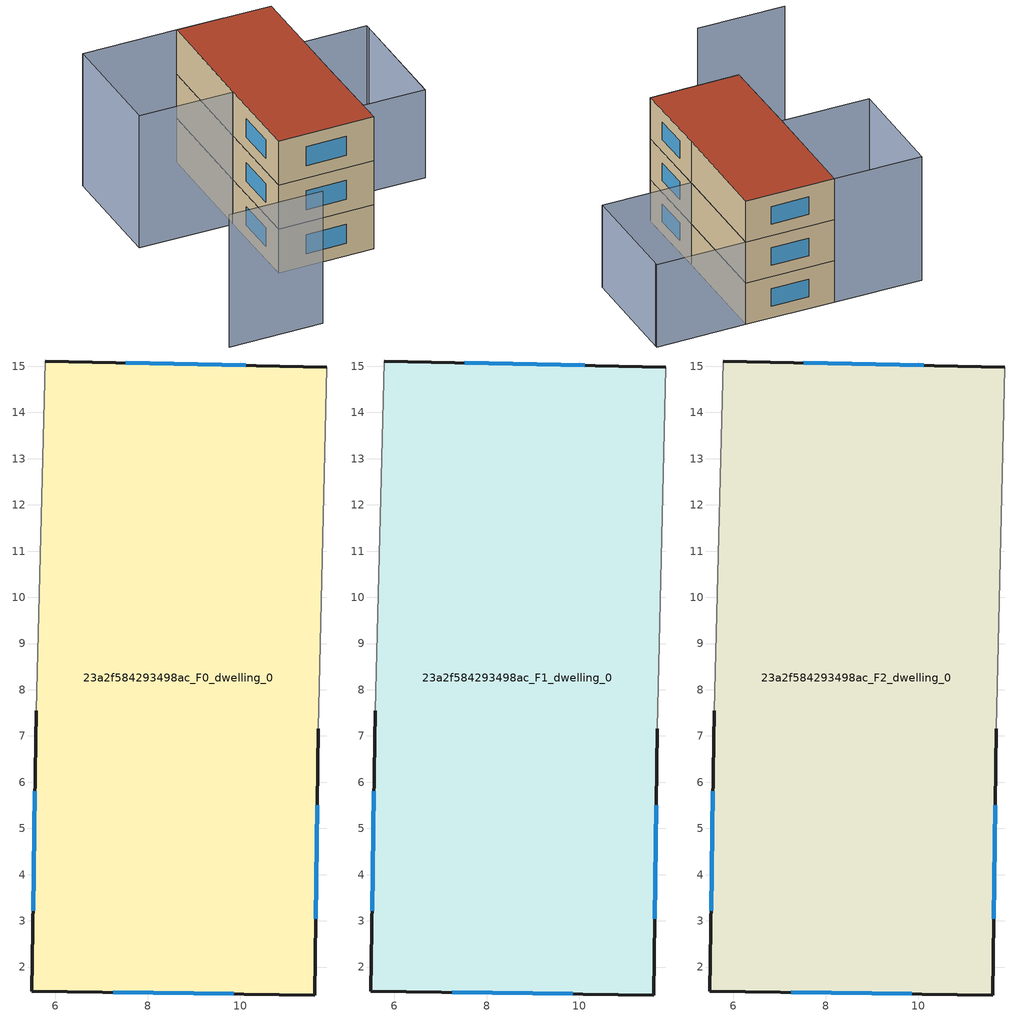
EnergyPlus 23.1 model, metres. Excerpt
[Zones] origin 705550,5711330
23a2f584293498ac_F0_dwelling_0
 floor ground (EU_floor_Construction): 11.87,14.98 11.69,7.16 11.61,1.4 5.49,1.48 5.58,7.54 5.78,15.11 z0
 wall outside (EU_wall_Construction): 5.58,7.54 5.49,1.48 11.61,1.4 11.69,7.16 / 11.87,14.98 5.78,15.11 z0:3
 wall adiabatic (EU_wall_Construction): 5.78,15.11 5.58,7.54 / 11.69,7.16 11.87,14.98 z0:3
 window (EU_Window_Construction): 5.56,5.8 5.52,3.22 / 10.12,15.02 7.53,15.08 / 11.63,3.05 11.67,5.5 / 7.25,1.46 9.86,1.42 z0.86:2.14
23a2f584293498ac_F1_dwelling_0
 floor to 23a2f584293498ac_F0_dwelling_0 (EU_floor_Construction): 11.87,14.98 11.69,7.16 11.61,1.4 5.49,1.48 5.58,7.54 5.78,15.11 z3
 wall outside (EU_wall_Construction): 5.58,7.54 5.49,1.48 11.61,1.4 11.69,7.16 / 11.87,14.98 5.78,15.11 z3:6
 wall adiabatic (EU_wall_Construction): 5.78,15.11 5.58,7.54 / 11.69,7.16 11.87,14.98 z3:6
 window (EU_Window_Construction): 5.56,5.8 5.52,3.22 / 10.12,15.02 7.53,15.08 / 11.63,3.05 11.67,5.5 / 7.25,1.46 9.86,1.42 z3.86:5.14
23a2f584293498ac_F2_dwelling_0
 floor to 23a2f584293498ac_F1_dwelling_0 (EU_floor_Construction): 11.87,14.98 11.69,7.16 11.61,1.4 5.49,1.48 5.58,7.54 5.78,15.11 z6
 wall outside (EU_wall_Construction): 5.58,7.54 5.49,1.48 11.61,1.4 11.69,7.16 / 11.87,14.98 5.78,15.11 z6:9
 wall adiabatic (EU_wall_Construction): 5.78,15.11 5.58,7.54 / 11.69,7.16 11.87,14.98 z6:9
 window (EU_Window_Construction): 5.56,5.8 5.52,3.22 / 10.12,15.02 7.53,15.08 / 11.63,3.05 11.67,5.5 / 7.25,1.46 9.86,1.42 z6.86:8.14
 roof outside (EU_roof_Construction): 11.61,1.4 11.69,7.16 11.87,14.98 5.78,15.11 5.58,7.54 5.49,1.48 z9
shading: -0.77,-4.47 5.25,-4.61 / 5.78,15.11 5.58,7.51 / 5.58,7.51 -0.45,7.67 / -0.45,7.67 -0.26,15.27 / -0.26,15.27 5.78,15.11 z0:9; 17.83,7.04 18.03,14.83 / 11.69,7.16 11.87,14.98 / 11.87,14.98 18.03,14.84 / 18.03,14.84 17.84,7.01 / 17.84,7.01 11.69,7.16 z0:6
[Building]
EU S2 Campaign: North Axis=0; Terrain=City; Solar Distribution=FullExterior
[Site:Location]
London: Latitude=51.5; Longitude=-0.5; Time Zone=0; Elevation=25
[SizingPeriod:WeatherFileDays]
AnnualSizingPeriod: Begin Month=1; Begin Day of Month=1; End Month=12; End Day of Month=31; Day of Week for Start Day=Monday; Use Weather File Daylight Saving Period=No; Use Weather File Rain and Snow Indicators=No
[MATERIAL]
EU_InternalMass_Material: Roughness=MediumRough; Thickness=0.1; Conductivity=1; Density=1800; Specific Heat=900; Thermal Absorptance=0.9; Solar Absorptance=0.7; Visible Absorptance=0.7
[MATERIAL:NOMASS] Roughness=MediumRough; Thermal Absorptance=0.9; Solar Absorptance=0.7; Visible Absorptance=0.7
Name | Thermal Resistance
EU_wall_NoMass | 3.33993
EU_roof_NoMass | 5.24846
EU_floor_NoMass | 4.08214
[WINDOWMATERIAL:SIMPLEGLAZINGSYSTEM]
EU_Window_SimpleGlazing: UFactor=1.72386; Solar Heat Gain Coefficient=0.72; Visible Transmittance=0.72
[CONSTRUCTION]
EU_wall_Construction: EU_wall_NoMass
EU_roof_Construction: EU_roof_NoMass
EU_floor_Construction: EU_floor_NoMass
EU_Window_Construction: EU_Window_SimpleGlazing
EU_InternalMass_Construction: EU_InternalMass_Material
[ZONE] Type=1; Multiplier=1; Ceiling Height=autocalculate; Volume=249.412; Floor Area=autocalculate; Part of Total Floor Area=Yes
23a2f584293498ac_F0_dwelling_0; 23a2f584293498ac_F1_dwelling_0; 23a2f584293498ac_F2_dwelling_0
[INTERNALMASS] Construction=EU_InternalMass_Construction; Surface Area=83.1371
Name | Zone or ZoneList
23a2f584293498ac_F0_dwelling_0_EU_InternalMass | 23a2f584293498ac_F0_dwelling_0
23a2f584293498ac_F1_dwelling_0_EU_InternalMass | 23a2f584293498ac_F1_dwelling_0
23a2f584293498ac_F2_dwelling_0_EU_InternalMass | 23a2f584293498ac_F2_dwelling_0
[OTHEREQUIPMENT] Fuel Type=Electricity; Design Level Calculation Method=Watts/Area; Power per Zone Floor Area=1; Fraction Latent=0; Fraction Radiant=0; Fraction Lost=0; Carbon Dioxide Generation Rate=0; EndUse Subcategory=EU_Step8_InternalGains
Name | Zone or ZoneList or Space or SpaceList | Schedule
EU_Step8_InternalGain_23a2f584293498ac_F0_dwelling_0_f000 | 23a2f584293498ac_F0_dwelling_0 | EU_Step8_GainSchedule_23a2f584293498ac_F0_dwelling_0_f000
EU_Step8_InternalGain_23a2f584293498ac_F1_dwelling_0_f000 | 23a2f584293498ac_F1_dwelling_0 | EU_Step8_GainSchedule_23a2f584293498ac_F1_dwelling_0_f000
EU_Step8_InternalGain_23a2f584293498ac_F2_dwelling_0_f000 | 23a2f584293498ac_F2_dwelling_0 | EU_Step8_GainSchedule_23a2f584293498ac_F2_dwelling_0_f000
[ZONEVENTILATION:DESIGNFLOWRATE] Schedule=EU_AlwaysOn; Design Flow Rate Calculation Method=AirChanges/Hour; Air Changes per Hour=0.453648; Ventilation Type=Natural; Fan Pressure Rise=0; Fan Total Efficiency=1; Constant Term Coefficient=1; Temperature Term Coefficient=0; Velocity Term Coefficient=0; Velocity Squared Term Coefficient=0; Minimum Indoor Temperature=-100; Maximum Indoor Temperature=100; Delta Temperature=-100; Minimum Outdoor Temperature=-100; Maximum Outdoor Temperature=100; Maximum Wind Speed=40
Name | Zone or ZoneList or Space or SpaceList
EU_ConstantAir_23a2f584293498ac_F0_dwelling_0 | 23a2f584293498ac_F0_dwelling_0
EU_ConstantAir_23a2f584293498ac_F1_dwelling_0 | 23a2f584293498ac_F1_dwelling_0
EU_ConstantAir_23a2f584293498ac_F2_dwelling_0 | 23a2f584293498ac_F2_dwelling_0
[HVACTEMPLATE:THERMOSTAT] Constant Heating Setpoint=20; Constant Cooling Setpoint=50
EU_HeatOnly_23a2f584293498ac_F0_dwelling_0; EU_HeatOnly_23a2f584293498ac_F1_dwelling_0; EU_HeatOnly_23a2f584293498ac_F2_dwelling_0
[HVACTEMPLATE:ZONE:IDEALLOADSAIRSYSTEM] System Availability Schedule=EU_AlwaysOn; Maximum Heating Supply Air Temperature=50; Minimum Cooling Supply Air Temperature=13; Maximum Heating Supply Air Humidity Ratio=0.0156; Minimum Cooling Supply Air Humidity Ratio=0.0077; Heating Limit=NoLimit; Cooling Limit=NoLimit; Heating Availability Schedule=EU_AlwaysOn; Cooling Availability Schedule=EU_CoolingOff; Dehumidification Control Type=ConstantSensibleHeatRatio; Cooling Sensible Heat Ratio=0.7; Dehumidification Setpoint=60; Humidification Control Type=None; Humidification Setpoint=30; Outdoor Air Method=None; Outdoor Air Flow Rate per Person=0.00944; Outdoor Air Flow Rate per Zone Floor Area=0; Outdoor Air Flow Rate per Zone=0; Demand Controlled Ventilation Type=None; Outdoor Air Economizer Type=NoEconomizer; Heat Recovery Type=None; Sensible Heat Recovery Effectiveness=0.7; Latent Heat Recovery Effectiveness=0.65
Name | Template Thermostat
23a2f584293498ac_F0_dwelling_0 | EU_HeatOnly_23a2f584293498ac_F0_dwelling_0
23a2f584293498ac_F1_dwelling_0 | EU_HeatOnly_23a2f584293498ac_F1_dwelling_0
23a2f584293498ac_F2_dwelling_0 | EU_HeatOnly_23a2f584293498ac_F2_dwelling_0
[SIZING:ZONE] Zone Cooling Design Supply Air Temperature Input Method=SupplyAirTemperature; Zone Cooling Design Supply Air Temperature=13; Zone Heating Design Supply Air Temperature Input Method=SupplyAirTemperature; Zone Heating Design Supply Air Temperature=50; Zone Cooling Design Supply Air Humidity Ratio=0.008; Zone Heating Design Supply Air Humidity Ratio=0.008; Cooling Design Air Flow Method=DesignDay; Cooling Design Air Flow Rate=0; Cooling Minimum Air Flow per Zone Floor Area=0.000762; Cooling Minimum Air Flow=0; Cooling Minimum Air Flow Fraction=0.2; Heating Design Air Flow Method=DesignDay; Heating Design Air Flow Rate=0; Heating Maximum Air Flow per Zone Floor Area=0.002032; Heating Maximum Air Flow=0.141576; Heating Maximum Air Flow Fraction=0.3; Account for Dedicated Outdoor Air System=No; Dedicated Outdoor Air System Control Strategy=NeutralSupplyAir; Dedicated Outdoor Air Low Setpoint Temperature for Design=autosize; Dedicated Outdoor Air High Setpoint Temperature for Design=autosize; Zone Load Sizing Method=Sensible Load Only No Latent Load; Zone Latent Cooling Design Supply Air Humidity Ratio Input Method=HumidityRatioDifference; Zone Cooling Design Supply Air Humidity Ratio Difference=0.005; Zone Latent Heating Design Supply Air Humidity Ratio Input Method=HumidityRatioDifference; Zone Humidification Design Supply Air Humidity Ratio Difference=0.005
23a2f584293498ac_F0_dwelling_0; 23a2f584293498ac_F1_dwelling_0; 23a2f584293498ac_F2_dwelling_0
[SCHEDULE:CONSTANT]
Name | Hourly Value
EU_AlwaysOn | 1
EU_CoolingOff | 0
[SCHEDULE:FILE] Column Number=1; Rows to Skip at Top=0; Number of Hours of Data=8760; Column Separator=Comma; Interpolate to Timestep=No; Minutes per Item=60; Adjust Schedule for Daylight Savings=Yes
Name | File
EU_Step8_GainSchedule_23a2f584293498ac_F0_dwelling_0_f000 | ../../schedules/23a2f584293498ac/23a2f584293498ac_F0_dwelling_0_f000_gain.csv
EU_Step8_GainSchedule_23a2f584293498ac_F1_dwelling_0_f000 | ../../schedules/23a2f584293498ac/23a2f584293498ac_F1_dwelling_0_f000_gain.csv
EU_Step8_GainSchedule_23a2f584293498ac_F2_dwelling_0_f000 | ../../schedules/23a2f584293498ac/23a2f584293498ac_F2_dwelling_0_f000_gain.csv
